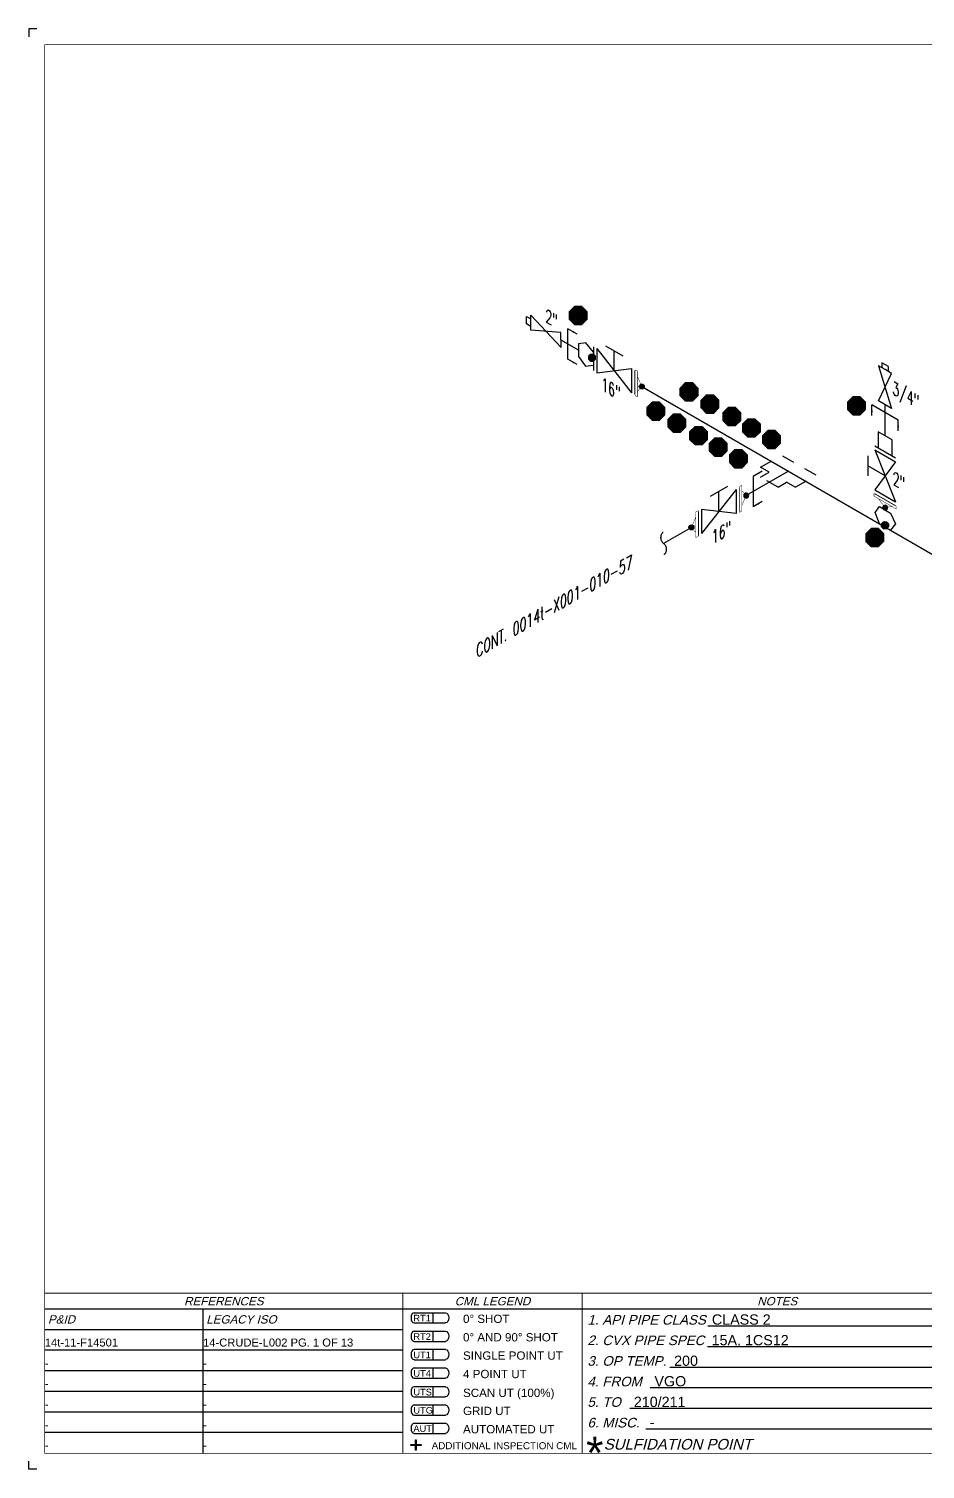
# Model space of a CAD drawing. Header units: inches. Extents: x 0.1 to 17.4, y 0.1 to 11.4.
# Drawn here: x 0.12 to 7.13, y 0.12 to 11.37 of the extents above; entities that cross this region are included whole.
import ezdxf
from ezdxf.enums import TextEntityAlignment as Align

# ---------------------------------------------------------------- set-up
doc = ezdxf.new("R2010")
doc.units = ezdxf.units.IN
doc.header["$MEASUREMENT"] = 0
doc.linetypes.add('HIDDEN2', pattern=[0.1875, 0.125, -0.0625])
for name, color, linetype in [('3', 1, 'Continuous'), ('BORDER', 3, 'Continuous'), ('BORDERTEXT', 7, 'Continuous'), ('COMP', 1, 'Continuous'), ('Continuation', 7, 'Continuous'), ('DL', 20, 'Continuous'), ('FITTINGS', 4, 'Continuous'), ('PART_PCML', 7, 'Continuous'), ('PIPE-ANNO', 150, 'HIDDEN2'), ('TEXT', 7, 'Continuous'), ('UNAS.PIPE', 251, 'Continuous'), ('WELD POINTS', 41, 'Continuous'), ('Welds', 7, 'Continuous')]:
    doc.layers.add(name, color=color, linetype=linetype)
doc.layers.add('PIPE', color=7, linetype='Continuous', lineweight=30)
doc.styles.add('FEASStandard', font='arial.ttf')
doc.styles.add('PART_Standard', font='romans', dxfattribs={"width": 0.8, "height": 0.09})
doc.styles.add('Richmond', font='arial.ttf')
doc.styles.add('SIMPLEX', font='ROMANS')
doc.dimstyles.new('Richmond', dxfattribs={"dimtxt": 0.18, "dimasz": 0.18, "dimexe": 0.18, "dimexo": 0.0625, "dimgap": 0.09, "dimtad": 0, "dimtih": 1, "dimtoh": 1, "dimdec": 4, "dimzin": 0, "dimdsep": 46, "dimtxsty": 'Richmond', "dimcen": 0.09, "dimadec": 0, "dimazin": 0, "dimtfac": 1, "dimtdec": 4, "dimtofl": 0, "dimtmove": 0, "dimatfit": 3, "dimfxl": 1, "dimtolj": 1, "dimtzin": 0, "dimarcsym": 0})

# ---------------------------------------------------------------- blocks, each defined once
blk = doc.blocks.new('Border')
h = blk.add_hatch(color=256)
h.dxf.hatch_style = 1
h.paths.add_polyline_path([(3.147, 0.317), (3.11, 0.317), (3.11, 0.31), (3.147, 0.31), (3.147, 0.273), (3.154, 0.273), (3.154, 0.31), (3.191, 0.31), (3.191, 0.317), (3.154, 0.317), (3.154, 0.354), (3.147, 0.354)])
blk.add_line((5.432, 1.244), (7.435, 1.244))
for points in [[(5.43, 1.083), (7.435, 1.083)], [(5.136, 0.922), (7.435, 0.922)], [(4.982, 0.762), (7.435, 0.762)], [(4.822, 0.601), (7.435, 0.601)], [(3.147, 0.317), (3.147, 0.354), (3.154, 0.354), (3.154, 0.317)], [(4.947, 0.44), (7.435, 0.44)], [(3.147, 0.31), (3.11, 0.31), (3.11, 0.317), (3.147, 0.317)], [(3.154, 0.31), (3.154, 0.273), (3.147, 0.273), (3.147, 0.31)], [(3.154, 0.317), (3.191, 0.317), (3.191, 0.31), (3.154, 0.31)]]:
    blk.add_lwpolyline(points)
at = {"layer": 'BORDER'}
for p, q in [((7.5, 1.375), (0.25, 1.375)), ((1.487, 0.25), (1.487, 1.375)), ((1.487, 1.214), (0.25, 1.214)), ((3.048, 1.214), (1.487, 1.214)), ((1.487, 1.054), (0.25, 1.054)), ((3.048, 1.054), (1.487, 1.054)), ((1.487, 0.893), (0.25, 0.893)), ((3.048, 0.893), (1.487, 0.893)), ((1.487, 0.732), (0.25, 0.732)), ((3.048, 0.732), (1.487, 0.732)), ((1.487, 0.571), (0.25, 0.571)), ((3.048, 0.571), (1.487, 0.571)), ((1.487, 0.411), (0.25, 0.411)), ((3.048, 0.411), (1.487, 0.411))]:
    blk.add_line(p, q, dxfattribs=at)
at = {"layer": 'BORDER', "const_width": 0.005}
blk.add_lwpolyline([(0.25, 0.25), (17.25, 0.25), (17.25, 11.25), (0.25, 11.25)], close=True, dxfattribs=at)
at = {"layer": 'BORDER', "const_width": 0.00833}
for points in [[(17.25, 1.5), (0.25, 1.5)], [(3.048, 0.25), (3.048, 1.5)], [(4.45, 0.25), (4.45, 1.5)]]:
    blk.add_lwpolyline(points, dxfattribs=at)
at = {"layer": 'BORDERTEXT', "color": 7, "linetype": 'Continuous'}
for p, q in [((3.137, 1.346), (3.383, 1.346)), ((3.137, 1.267), (3.383, 1.267)), ((3.137, 1.202), (3.383, 1.202)), ((3.137, 1.123), (3.383, 1.123))]:
    blk.add_line(p, q, dxfattribs=at)
at = {"layer": 'BORDERTEXT'}
for p, q in [((3.283, 1.346), (3.283, 1.267)), ((3.283, 1.202), (3.283, 1.123)), ((3.283, 1.059), (3.283, 0.98)), ((3.283, 1.059), (3.283, 0.98)), ((3.283, 0.915), (3.283, 0.836)), ((3.283, 0.915), (3.283, 0.836)), ((3.283, 0.768), (3.283, 0.689)), ((3.283, 0.768), (3.283, 0.689)), ((3.283, 0.626), (3.283, 0.548)), ((3.283, 0.626), (3.283, 0.548)), ((3.283, 0.483), (3.283, 0.405)), ((3.283, 0.483), (3.283, 0.405))]:
    blk.add_line(p, q, dxfattribs=at)
at = {"layer": 'BORDERTEXT', "color": 7}
for p, q in [((3.383, 1.059), (3.137, 1.059)), ((3.137, 0.98), (3.383, 0.98)), ((3.383, 0.915), (3.137, 0.915)), ((3.137, 0.836), (3.383, 0.836)), ((3.383, 0.768), (3.137, 0.768)), ((3.137, 0.689), (3.383, 0.689)), ((3.383, 0.626), (3.137, 0.626)), ((3.137, 0.548), (3.383, 0.548)), ((3.383, 0.483), (3.137, 0.483)), ((3.137, 0.405), (3.383, 0.405))]:
    blk.add_line(p, q, dxfattribs=at)
at = {"layer": 'BORDERTEXT'}
for centre in [(3.137, 1.307), (3.137, 1.163), (3.137, 1.02), (3.137, 0.876), (3.137, 0.729), (3.137, 0.587), (3.137, 0.444)]:
    blk.add_ellipse(centre, major_axis=(0, -0.0394), ratio=0.624439, start_param=3.141593, end_param=6.283185, dxfattribs=at)
at = {"layer": 'BORDERTEXT', "extrusion": (0, 0, -1)}
for centre in [(3.383, 1.307), (3.383, 1.163), (3.383, 1.02), (3.383, 0.876), (3.383, 0.729), (3.383, 0.587), (3.383, 0.444)]:
    blk.add_ellipse(centre, major_axis=(0, -0.0394), ratio=0.624439, start_param=3.141593, end_param=6.283185, dxfattribs=at)
at = {"layer": 'BORDERTEXT', "style": 'FEASStandard', "oblique": 15}
for s, p in [('REFERENCES', (1.649, 1.437)), ('CML LEGEND', (3.749, 1.437)), ('NOTES', (5.975, 1.437))]:
    blk.add_text(s, height=0.065, dxfattribs=at).set_placement(p, align=Align.MIDDLE)
for s, p in [('P&ID', (0.275, 1.295)), ('LEGACY ISO', (1.512, 1.295))]:
    blk.add_text(s, height=0.065, dxfattribs=at).set_placement(p, align=Align.MIDDLE_LEFT)
at = {"layer": 'BORDERTEXT', "style": 'FEASStandard'}
for s, height, p in [('RT1', 0.0518, (3.131, 1.279)), ('0%%D SHOT', 0.0648, (3.519, 1.267)), ('RT2', 0.0518, (3.131, 1.135)), ('0%%D AND 90%%D SHOT', 0.0648, (3.519, 1.123)), ('UT1', 0.0518, (3.131, 0.992)), ('SINGLE POINT UT', 0.0648, (3.519, 0.98)), ('4 POINT UT', 0.0648, (3.519, 0.836)), ('UT4', 0.0518, (3.131, 0.847)), ('UTS', 0.0518, (3.131, 0.701)), ('SCAN UT (100%%%)', 0.0648, (3.519, 0.689)), ('UTG', 0.0518, (3.131, 0.559)), ('GRID UT', 0.0648, (3.519, 0.548)), ('AUT', 0.0518, (3.131, 0.416)), ('AUTOMATED UT', 0.0648, (3.519, 0.405)), ('ADDITIONAL INSPECTION CML', 0.055, (3.274, 0.281))]:
    blk.add_text(s, height=height, dxfattribs=at).set_placement(p)
at = {"layer": 'BORDERTEXT', "style": 'FEASStandard', "oblique": 15}
for s, height, p in [('1. API PIPE CLASS', 0.075, (4.491, 1.254)), ('2. CVX PIPE SPEC', 0.075, (4.491, 1.094)), ('3. OP TEMP.', 0.075, (4.491, 0.933)), ('4. FROM ', 0.075, (4.491, 0.772)), ('5. TO ', 0.075, (4.491, 0.612)), ('6. MISC. ', 0.075, (4.491, 0.451)), ('SULFIDATION POINT', 0.08333, (4.619, 0.278))]:
    blk.add_text(s, height=height, dxfattribs=at).set_placement(p)
at = {"layer": 'BORDERTEXT', "insert": (4.481, 0.378), "char_height": 0.25, "attachment_point": 1, "style": 'FEASStandard'}
blk.add_mtext('*', dxfattribs=at)
blk = doc.blocks.new('BORDER TEXT')
at = {"layer": 'BORDERTEXT'}
for tag, p, height, style in [('API_PIPE_CLASS', (5.464, 1.254), 0.08, 'Richmond'), ('MATERIAL1', (12.263, 1.211), 0.08, 'Richmond'), ('P&ID_#1', (0.25, 1.083), 0.0625, 'FEASStandard'), ('LINE_#1', (1.487, 1.083), 0.0625, 'FEASStandard'), ('CVX_PIPE_SPEC', (5.462, 1.093), 0.08, 'Richmond'), ('OP_TEMP', (5.169, 0.932), 0.08, 'Richmond'), ('MATERIAL2', (12.263, 1.04), 0.08, 'Richmond'), ('P&ID_#2', (0.25, 0.922), 0.0625, 'FEASStandard'), ('LINE_#2', (1.487, 0.922), 0.0625, 'FEASStandard'), ('MATERIAL3', (12.263, 0.868), 0.08, 'Richmond'), ('P&ID_#3', (0.25, 0.762), 0.0625, 'FEASStandard'), ('LINE_#3', (1.487, 0.762), 0.0625, 'FEASStandard'), ('FROM', (5.015, 0.772), 0.08, 'Richmond'), ('TO', (4.854, 0.611), 0.08, 'Richmond'), ('MATERIAL4', (12.263, 0.696), 0.08, 'Richmond'), ('P&ID_#4', (0.25, 0.601), 0.0625, 'FEASStandard'), ('LINE_#4', (1.487, 0.601), 0.0625, 'FEASStandard'), ('MATERIAL5', (12.263, 0.525), 0.08, 'Richmond'), ('P&ID_#5', (0.25, 0.44), 0.0625, 'FEASStandard'), ('LINE_#5', (1.487, 0.44), 0.0625, 'FEASStandard'), ('MISC', (4.979, 0.451), 0.08, 'Richmond'), ('INSULATION', (12.928, 0.414), 0.0625, 'FEASStandard'), ('P&ID_#6', (0.25, 0.28), 0.0625, 'FEASStandard'), ('LINE_#6', (1.487, 0.28), 0.0625, 'FEASStandard'), ('PWHT', (12.928, 0.281), 0.0625, 'FEASStandard')]:
    blk.add_attdef(tag, p, '', height=height, dxfattribs=dict(at, style=style))
at = {"layer": 'BORDERTEXT', "style": 'FEASStandard'}
for tag, p in [('DR.BY', (11.075, 0.562)), ('DR.BY_DATE', (11.95, 0.562)), ('CHK_BY', (11.075, 0.354)), ('CHK._BY_DATE', (11.95, 0.354))]:
    blk.add_attdef(tag, text='', height=0.1, dxfattribs=at).set_placement(p, align=Align.MIDDLE_CENTER)
at = {"layer": 'BORDERTEXT', "style": 'PART_Standard', "width": 0.8}
for tag, p in [('PLANT_NUMBER', (13.938, 0.384)), ('SYSTEM_NUMBER', (14.812, 0.384)), ('CIRCUIT_NUMBER', (15.688, 0.384)), ('SHEET_NUMBER', (16.5, 0.384)), ('REVISION', (17.062, 0.384))]:
    blk.add_attdef(tag, text='', height=0.15, dxfattribs=at).set_placement(p, align=Align.MIDDLE_CENTER)
blk = doc.blocks.new('O-let 1')
at = {"layer": 'FITTINGS', "linetype": 'ByBlock'}
for p, q in [((-0.044, -0.025), (0.044, 0.025)), ((0.083, -0.026), (0.044, 0.025)), ((-0.044, -0.025), (-0.077, -0.115)), ((-0.043, -0.16), (0.044, -0.11)), ((0.044, -0.11), (0.083, -0.026)), ((-0.077, -0.115), (-0.043, -0.16))]:
    blk.add_line(p, q, dxfattribs=at)
blk = doc.blocks.new('2_WELD_SINGLE_00')
at = {"linetype": 'ByBlock', "lineweight": -2}
h = blk.add_hatch(color=0, dxfattribs=at)
edge = h.paths.add_edge_path()
edge.add_arc((0, 0), 0.0286, 0, 360)
at = {"color": 0, "linetype": 'ByBlock', "lineweight": -2}
blk.add_circle((0, 0), 0.0286, dxfattribs=at)
blk = doc.blocks.new('3_VALVE_FLANGE_GATE_30')
at = {"color": 0, "linetype": 'ByBlock', "lineweight": -2}
blk.add_wipeout([(-0.162, -0.187), (-0.135, -0.172), (0, 0), (0.135, -0.016), (0.162, 0), (0.162, 0.187), (0.135, 0.172), (0, 0), (-0.135, 0.016), (-0.162, 0)], dxfattribs=at)
for p, q in [((0.135, 0.172), (-0.135, -0.172)), ((0.068, 0.195), (-0.068, 0.117)), ((0, 0), (0, 0.156)), ((0.135, 0.172), (0.135, -0.016)), ((0.162, 0.187), (0.162, 0)), ((-0.162, 0), (-0.162, -0.187)), ((-0.135, 0.016), (-0.135, -0.172)), ((0.135, -0.016), (-0.135, 0.016))]:
    blk.add_line(p, q, dxfattribs=at)
blk = doc.blocks.new('AM9A04')
at = {"linetype": 'Continuous', "const_width": 0.01}
blk.add_lwpolyline([(0, -0.289), (0, 0.289), (-0.05, 0.318), (-0.05, -0.26)], close=True, dxfattribs=at)
at = {"const_width": 0.01}
blk.add_lwpolyline([(-0.05, -0.144), (-0.15, 0.087), (-0.05, 0.202)], dxfattribs=at)
blk = doc.blocks.new('A09')
at = {"layer": 'Welds'}
h = blk.add_hatch(color=256, dxfattribs=at)
h.dxf.hatch_style = 1
h.paths.add_polyline_path([(-0.03, 0, 1), (0.03, 0, 1)])
blk.add_circle((0, 0), 0.03, dxfattribs=at)
blk = doc.blocks.new('*U66')
blk.add_wipeout([(0.052, -0.03), (0.017, -0.07), (0.017, -0.11), (0, -0.1), (0, 0.1), (0.017, 0.09), (0.017, 0.05)]).dxf.layer = 'COMP'
at = {"layer": '3', "xscale": 0.65, "yscale": 0.65, "zscale": 0.65}
blk.add_blockref('A09', (0.052, -0.03), dxfattribs=at)
at = {"layer": 'COMP', "xscale": 0.3466300616258731, "yscale": 0.3466300616258731, "zscale": 0.3466300616258731, "rotation": 180}
blk.add_blockref('AM9A04', (0, 0), dxfattribs=at)
blk = doc.blocks.new('1_Text_330')
at = {"layer": 'TEXT', "style": 'PART_Standard', "oblique": 330, "width": 0.8}
blk.add_attdef('3/4"', (0, 0), '', height=0.09, rotation=330, dxfattribs=at)
blk = doc.blocks.new('2_COUPLING_THREAD_PIPE_30')
at = {"color": 0, "linetype": 'ByBlock', "lineweight": -2}
blk.add_wipeout([(-0.054, 0.031), (-0.054, -0.094), (0.054, -0.031), (0.054, 0.094)], dxfattribs=at)
for p, q in [((0.054, 0.094), (-0.054, 0.031)), ((-0.054, 0.031), (-0.054, -0.094)), ((0.054, -0.031), (0.054, 0.094)), ((-0.054, -0.094), (0.054, -0.031))]:
    blk.add_line(p, q, dxfattribs=at)
blk = doc.blocks.new('Bleeder Valve 4')
at = {"layer": 'FITTINGS', "linetype": 'ByBlock'}
for p, q in [((0, 0.273), (-0.051, 0.302)), ((-0.051, 0.302), (0.051, -0.03)), ((-0.051, 0.03), (0.051, 0.243)), ((0.026, 0.298), (-0.025, 0.327)), ((-0.025, 0.327), (-0.025, 0.287)), ((0.051, 0.243), (0, 0.273)), ((0.026, 0.258), (0.026, 0.298)), ((0.051, -0.03), (-0.051, 0.03))]:
    blk.add_line(p, q, dxfattribs=at)
blk = doc.blocks.new('1_Text_30')
at = {"layer": 'TEXT', "style": 'PART_Standard', "oblique": 30, "width": 0.8}
blk.add_attdef('TEXT', (0, 0), '', height=0.09, rotation=30, dxfattribs=at)
blk = doc.blocks.new('1_BREAK-PIPE_PIPE_00')
at = {"color": 0, "linetype": 'ByBlock', "lineweight": -2}
for centre, major_axis in [((0.03, -0.092), (0, 0.101)), ((-0.03, 0.092), (0, -0.101))]:
    blk.add_ellipse(centre, major_axis=major_axis, ratio=0.711978, start_param=0.427466, end_param=3.141593, dxfattribs=at)
blk = doc.blocks.new('1_Tilde_00')
at = {"layer": 'PIPE-ANNO', "xscale": -0.5000000000000001, "yscale": 0.5, "zscale": 0.5}
blk.add_blockref('1_BREAK-PIPE_PIPE_00', (0, 0), dxfattribs=at)
blk = doc.blocks.new('1_Cont_30')
at = {"layer": 'Continuation', "style": 'PART_Standard', "oblique": 30, "width": 0.8}
blk.add_attdef('CONT', (0, 0), '', height=0.09, rotation=30, dxfattribs=at)
blk = doc.blocks.new('PART_PCML')
blk.add_hatch(color=0).paths.add_polyline_path([(-0.07, -0.029), (-0.029, -0.07), (0.029, -0.07), (0.07, -0.029), (0.07, 0.029), (0.029, 0.07), (-0.029, 0.07), (-0.07, 0.029)])
at = {"color": 7, "const_width": 0.009}
blk.add_lwpolyline([(-0.07, 0.029), (-0.029, 0.07), (0.029, 0.07), (0.07, 0.029), (0.07, -0.029), (0.029, -0.07), (-0.029, -0.07), (-0.07, -0.029), (-0.07, 0.029), (-0.029, 0.07)], dxfattribs=at)
at = {"color": 18, "true_color": 0x000000}
blk.add_lwpolyline([(-0.029, 0.07), (-0.07, 0.029), (-0.07, -0.029), (-0.029, -0.07), (0.029, -0.07), (0.07, -0.029), (0.07, 0.029), (0.029, 0.07)], close=True, dxfattribs=at)
at = {"color": 7, "true_color": 0xffffff, "style": 'SIMPLEX', "width": 0.8, "flags": 1}
for tag, p in [('CIRCUIT', (-0.094, 0.089)), ('DM', (-0.053, -0.133)), ('TYPE', (-0.075, -0.204))]:
    blk.add_attdef(tag, p, '', height=0.0586, dxfattribs=at)
at = {"color": 7, "true_color": 0xffffff, "style": 'SIMPLEX', "width": 0.8}
blk.add_attdef('DMDISP', text='', height=0.0586, dxfattribs=at).set_placement((0, 0), align=Align.MIDDLE_CENTER)
blk = doc.blocks.new('*U92')
at = {"layer": 'DL', "color": 20, "linetype": 'ByBlock', "ltscale": 0.7}
blk.add_line((-0.103, 0.122), (0.103, 0.003), dxfattribs=at)
for points in [[(-0.103, 0.204), (-0.103, 0.122)], [(0.103, 0.086), (0.103, 0.003)]]:
    blk.add_leader(points, dimstyle='Richmond', override={"dimasz": 0.04, "dimgap": 0.09, "dimtad": 0}, dxfattribs=at)

msp = doc.modelspace()

# ---------------------------------------------------------------- linework, layer by layer
for p, q in [((0.125, 11.375), (0.125, 11.312)), ((0.187, 11.375), (0.125, 11.375)), ((0.125, 0.125), (0.125, 0.187)), ((0.187, 0.125), (0.125, 0.125))]:
    msp.add_line(p, q)
at = {"layer": 'FITTINGS', "linetype": 'HIDDEN2', "lineweight": -2, "ltscale": 0.5}
for p, q in [((5.845, 7.95), (6.008, 8.044)), ((6.278, 7.888), (6.008, 8.044)), ((5.913, 7.911), (5.845, 7.95)), ((5.845, 7.872), (5.913, 7.911)), ((6.116, 7.794), (6.278, 7.888)), ((5.981, 7.794), (5.845, 7.872)), ((5.981, 7.794), (6.048, 7.833)), ((6.116, 7.794), (6.048, 7.833))]:
    msp.add_line(p, q, dxfattribs=at)
at = {"layer": 'PIPE'}
for p, q in [((4.422, 8.866), (4.285, 8.944)), ((4.916, 8.581), (12.353, 4.287)), ((6.818, 7.618), (6.818, 8.44)), ((6.062, 7.919), (5.732, 7.729))]:
    msp.add_line(p, q, dxfattribs=at)

# ---------------------------------------------------------------- block references
at = {"layer": 'BORDER'}
msp.add_blockref('Border', (0, 0), dxfattribs=at)
at = {"layer": 'BORDERTEXT'}
ref = msp.add_blockref('BORDER TEXT', (0, 0), dxfattribs=at)
ref.add_attrib('MISC', '-', (4.979, 0.451), dxfattribs={"height": 0.08, "style": 'Richmond'})
ref.add_attrib('TO', '210/211', (4.854, 0.611), dxfattribs={"height": 0.08, "style": 'Richmond'})
ref.add_attrib('FROM', 'VGO', (5.015, 0.772), dxfattribs={"height": 0.08, "style": 'Richmond'})
ref.add_attrib('OP_TEMP', '200', (5.169, 0.932), dxfattribs={"height": 0.08, "style": 'Richmond'})
ref.add_attrib('CVX_PIPE_SPEC', '15A, 1CS12', (5.462, 1.093), dxfattribs={"height": 0.08, "style": 'Richmond'})
ref.add_attrib('API_PIPE_CLASS', 'CLASS 2', (5.464, 1.254), dxfattribs={"height": 0.08, "style": 'Richmond'})
ref.add_attrib('LINE_#6', '-', (1.487, 0.28), dxfattribs={"height": 0.0625, "style": 'FEASStandard'})
ref.add_attrib('LINE_#5', '-', (1.487, 0.44), dxfattribs={"height": 0.0625, "style": 'FEASStandard'})
ref.add_attrib('LINE_#4', '-', (1.487, 0.601), dxfattribs={"height": 0.0625, "style": 'FEASStandard'})
ref.add_attrib('LINE_#3', '-', (1.487, 0.762), dxfattribs={"height": 0.0625, "style": 'FEASStandard'})
ref.add_attrib('LINE_#2', '-', (1.487, 0.922), dxfattribs={"height": 0.0625, "style": 'FEASStandard'})
ref.add_attrib('LINE_#1', '14-CRUDE-L002 PG. 1 OF 13', (1.487, 1.083), dxfattribs={"height": 0.0625, "style": 'FEASStandard'})
ref.add_attrib('P&ID_#6', '-', (0.25, 0.28), dxfattribs={"height": 0.0625, "style": 'FEASStandard'})
ref.add_attrib('P&ID_#5', '-', (0.25, 0.44), dxfattribs={"height": 0.0625, "style": 'FEASStandard'})
ref.add_attrib('P&ID_#4', '-', (0.25, 0.601), dxfattribs={"height": 0.0625, "style": 'FEASStandard'})
ref.add_attrib('P&ID_#3', '-', (0.25, 0.762), dxfattribs={"height": 0.0625, "style": 'FEASStandard'})
ref.add_attrib('P&ID_#2', '-', (0.25, 0.922), dxfattribs={"height": 0.0625, "style": 'FEASStandard'})
ref.add_attrib('P&ID_#1', '14t-11-F14501', (0.25, 1.083), dxfattribs={"height": 0.0625, "style": 'FEASStandard'})
at = {"layer": 'Continuation'}
msp.add_blockref('1_Cont_30', (3.622, 6.461), dxfattribs=at).add_auto_attribs({'CONT': 'CONT. 0014t-X001-010-57'})
at = {"layer": 'FITTINGS', "xscale": -1}
for name, p, rotation in [('Bleeder Valve 4', (4.285, 8.944), 60.00000000000002), ('O-let 1', (6.817, 7.483), 180)]:
    msp.add_blockref(name, p, dxfattribs=dict(at, rotation=rotation))
at = {"layer": 'FITTINGS'}
msp.add_blockref('Bleeder Valve 4', (6.818, 8.44), dxfattribs=at)
at = {"layer": 'PART_PCML', "color": 13}
for p in [(4.419, 9.136), (5.285, 8.539), (5.449, 8.444), (6.594, 8.43), (5.19, 8.295), (5.619, 8.346), (5.773, 8.257), (5.36, 8.197), (5.93, 8.167), (5.514, 8.107), (5.671, 8.017), (6.737, 7.401)]:
    msp.add_blockref('PART_PCML', p, dxfattribs=at).add_auto_attribs({'DMDISP': '85A'})
at = {"layer": 'PIPE-ANNO', "rotation": 180}
msp.add_blockref('1_Tilde_00', (5.087, 7.356), dxfattribs=at)
at = {"layer": 'TEXT'}
for p, values in [((4.162, 9.088), {'3/4"': '2"'}), ((6.875, 8.524), {'3/4"': '3/4"'})]:
    msp.add_blockref('1_Text_330', p, dxfattribs=at).add_auto_attribs(values)
at = {"layer": 'WELD POINTS'}
msp.add_blockref('2_WELD_SINGLE_00', (6.817, 7.497), dxfattribs=at)

# ---------------------------------------------------------------- next in the draw order: block references
at = {"layer": 'FITTINGS', "yscale": -1, "rotation": 180}
msp.add_blockref('3_VALVE_FLANGE_GATE_30', (4.701, 8.705), dxfattribs=at)
at = {"layer": 'FITTINGS', "rotation": 59.99999999999999}
msp.add_blockref('3_VALVE_FLANGE_GATE_30', (6.818, 7.883), dxfattribs=at)
at = {"layer": 'UNAS.PIPE'}
msp.add_blockref('3_VALVE_FLANGE_GATE_30', (5.518, 7.605), dxfattribs=at)

# ---------------------------------------------------------------- next in the draw order: block references
at = {"layer": 'COMP', "ltscale": 0.65}
msp.add_blockref('*U66', (4.864, 8.611), dxfattribs=at)
at = {"layer": 'COMP', "ltscale": 0.65, "xscale": -1}
for p, rotation in [((5.68, 7.699), 180), ((6.818, 7.695), 59.99999999999987)]:
    msp.add_blockref('*U66', p, dxfattribs=dict(at, rotation=rotation))
at = {"layer": 'DL', "xscale": -1, "rotation": 240}
msp.add_blockref('*U92', (4.285, 8.944), dxfattribs=at)
at = {"layer": 'FITTINGS'}
for name, p, rotation in [('O-let 1', (4.539, 8.798), 239.9999999999999), ('2_COUPLING_THREAD_PIPE_30', (6.818, 8.133), 59.99999999999999)]:
    msp.add_blockref(name, p, dxfattribs=dict(at, rotation=rotation))
at = {"layer": 'TEXT'}
msp.add_blockref('1_Text_330', (4.6, 8.555), dxfattribs=at).add_auto_attribs({'3/4"': '16"'})
ref = msp.add_blockref('1_Text_30', (5.464, 7.346), dxfattribs=at)
ref.add_attrib('TEXT', '16"', (5.464, 7.346), dxfattribs={"layer": 'UNAS.PIPE', "height": 0.09, "rotation": 30, "style": 'PART_Standard', "oblique": 30, "width": 0.8})
at = {"layer": 'WELD POINTS', "xscale": -1, "rotation": 59.99999999999994}
msp.add_blockref('2_WELD_SINGLE_00', (4.527, 8.806), dxfattribs=at)

# ---------------------------------------------------------------- next in the draw order: wipeouts: each hides what was drawn before it
msp.add_wipeout([(5.304, 7.481), (5.338, 7.441), (5.338, 7.401), (5.356, 7.411), (5.356, 7.611), (5.338, 7.601), (5.338, 7.561)]).dxf.layer = 'UNAS.PIPE'

# ---------------------------------------------------------------- next in the draw order: hatches: boundary and pattern name
at = {"layer": 'UNAS.PIPE'}
h = msp.add_hatch(color=256, dxfattribs=at)
h.dxf.hatch_style = 1
h.paths.add_polyline_path([(5.323, 7.481, 1), (5.284, 7.481, 1)])

# ---------------------------------------------------------------- next in the draw order: linework, layer by layer
msp.add_line((5.304, 7.481), (5.087, 7.356), dxfattribs=at)
msp.add_circle((5.304, 7.481), 0.0195, dxfattribs=at)

# ---------------------------------------------------------------- next in the draw order: block references
at = {"layer": 'DL'}
for p, rotation in [((6.818, 8.44), 180), ((5.732, 7.729), 300.0000000000001)]:
    msp.add_blockref('*U92', p, dxfattribs=dict(at, rotation=rotation))
at = {"layer": 'PART_PCML', "color": 13}
msp.add_blockref('PART_PCML', (5.026, 8.389), dxfattribs=at).add_auto_attribs({'DMDISP': '85A'})
at = {"layer": 'TEXT'}
msp.add_blockref('1_Text_330', (6.877, 7.818), dxfattribs=at).add_auto_attribs({'3/4"': '2"'})
at = {"layer": 'UNAS.PIPE', "xscale": -0.3466300616258731, "yscale": 0.3466300616258731, "zscale": 0.3466300616258731, "rotation": 180}
msp.add_blockref('AM9A04', (5.356, 7.511), dxfattribs=at)

doc.saveas('drawing.dxf')
